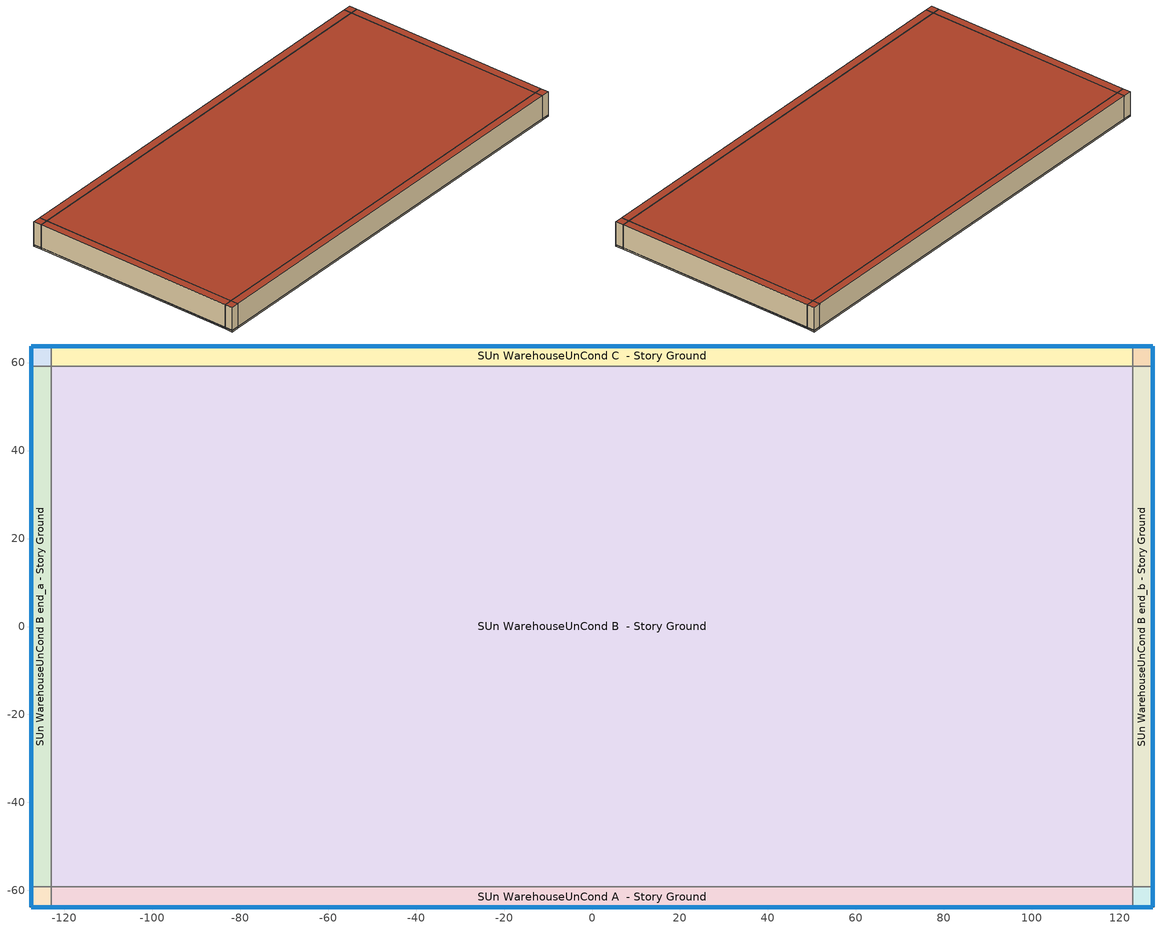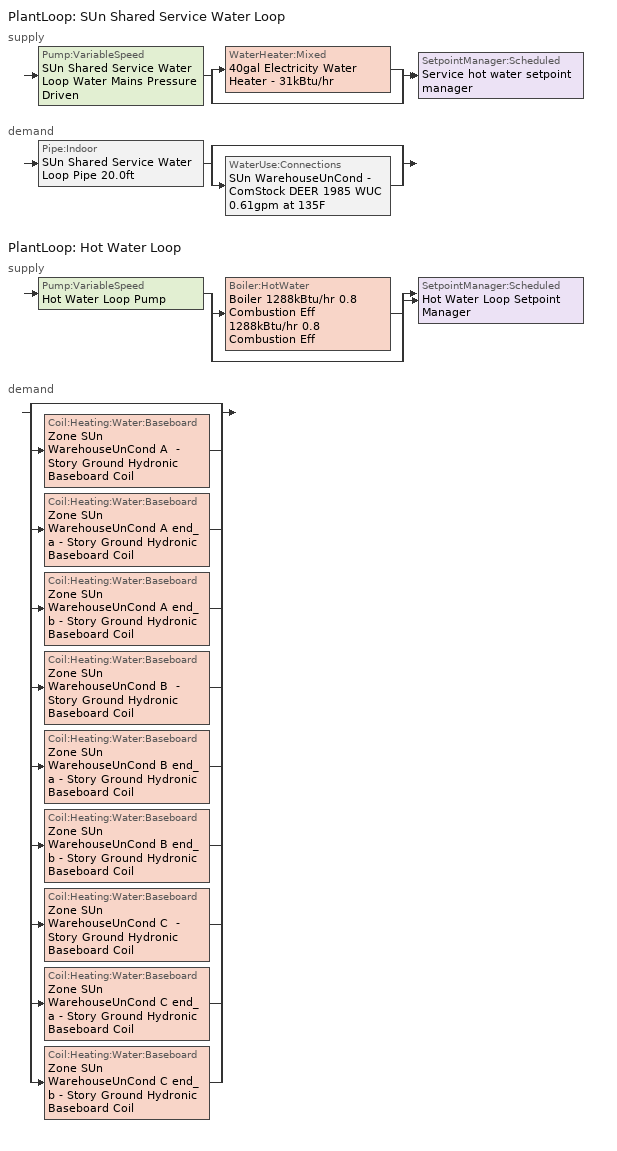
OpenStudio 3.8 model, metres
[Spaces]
SUn WarehouseUnCond A end_a - Story Ground
 floor ground (Foundation F 126 Perim 914 Area 209): -127.51,-63.75 -127.51,-59.18 -122.93,-59.18 -122.93,-63.75 z0
 wall outside: -127.51,-59.18 -127.51,-63.75 -122.93,-63.75 z0:14.63
 wall to SUn WarehouseUnCond B end_a - Story Ground: -122.93,-59.18 -127.51,-59.18 z0:14.63
 wall to SUn WarehouseUnCond A  - Story Ground: -122.93,-63.75 -122.93,-59.18 z0:14.63
 window (Window U-0.56 SHGC 0.39): -127.51,-59.21 -127.51,-63.73 / -127.48,-63.75 -122.96,-63.75 z0.76:0.91
 roof outside: -122.93,-63.75 -122.93,-59.18 -127.51,-59.18 -127.51,-63.75 z14.63
SUn WarehouseUnCond B end_a - Story Ground
 floor ground (Foundation F 126 Perim 11836 Area 54116): -127.51,-59.18 -127.51,59.18 -122.93,59.18 -122.93,-59.18 z0
 wall outside: -127.51,59.18 -127.51,-59.18 z0:14.63
 wall to SUn WarehouseUnCond C end_a - Story Ground: -122.93,59.18 -127.51,59.18 z0:14.63
 wall to SUn WarehouseUnCond B  - Story Ground: -122.93,-59.18 -122.93,59.18 z0:14.63
 window (Window U-0.56 SHGC 0.39): -127.51,59.16 -127.51,-59.16 z0.76:0.91
 roof outside: -122.93,-59.18 -122.93,59.18 -127.51,59.18 -127.51,-59.18 z14.63
SUn WarehouseUnCond C end_a - Story Ground
 floor ground (Foundation F 126 Perim 914 Area 209): -127.51,59.18 -127.51,63.75 -122.93,63.75 -122.93,59.18 z0
 wall outside: -122.93,63.75 -127.51,63.75 -127.51,59.18 z0:14.63
 wall to SUn WarehouseUnCond C  - Story Ground: -122.93,59.18 -122.93,63.75 z0:14.63
 window (Window U-0.56 SHGC 0.39): -127.51,63.73 -127.51,59.21 / -122.96,63.75 -127.48,63.75 z0.76:0.91
 roof outside: -122.93,59.18 -122.93,63.75 -127.51,63.75 -127.51,59.18 z14.63
SUn WarehouseUnCond A  - Story Ground
 floor ground (Foundation F 126 Perim 24587 Area 112412): -122.93,-63.75 -122.93,-59.18 122.93,-59.18 122.93,-63.75 z0
 wall outside: -122.93,-63.75 122.93,-63.75 z0:14.63
 wall to SUn WarehouseUnCond B  - Story Ground: 122.93,-59.18 -122.93,-59.18 z0:14.63
 wall to SUn WarehouseUnCond A end_b - Story Ground: 122.93,-63.75 122.93,-59.18 z0:14.63
 window (Window U-0.56 SHGC 0.39): -122.91,-63.75 122.91,-63.75 z0.76:0.91
 roof outside: 122.93,-63.75 122.93,-59.18 -122.93,-59.18 -122.93,-63.75 z14.63
SUn WarehouseUnCond B  - Story Ground
 floor ground (Foundation F 126 Perim 0 Area 2910191): -122.93,-59.18 -122.93,59.18 122.93,59.18 122.93,-59.18 z0
 wall to SUn WarehouseUnCond C  - Story Ground: 122.93,59.18 -122.93,59.18 z0:14.63
 wall to SUn WarehouseUnCond B end_b - Story Ground: 122.93,-59.18 122.93,59.18 z0:14.63
 roof outside: 122.93,-59.18 122.93,59.18 -122.93,59.18 -122.93,-59.18 z14.63
SUn WarehouseUnCond C  - Story Ground
 floor ground (Foundation F 126 Perim 24587 Area 112412): -122.93,59.18 -122.93,63.75 122.93,63.75 122.93,59.18 z0
 wall outside: 122.93,63.75 -122.93,63.75 z0:14.63
 wall to SUn WarehouseUnCond C end_b - Story Ground: 122.93,59.18 122.93,63.75 z0:14.63
 window (Window U-0.56 SHGC 0.39): 122.91,63.75 -122.91,63.75 z0.76:0.91
 roof outside: 122.93,59.18 122.93,63.75 -122.93,63.75 -122.93,59.18 z14.63
SUn WarehouseUnCond A end_b - Story Ground
 floor ground (Foundation F 126 Perim 914 Area 209): 122.93,-63.75 122.93,-59.18 127.51,-59.18 127.51,-63.75 z0
 wall outside: 122.93,-63.75 127.51,-63.75 127.51,-59.18 z0:14.63
 wall to SUn WarehouseUnCond B end_b - Story Ground: 127.51,-59.18 122.93,-59.18 z0:14.63
 window (Window U-0.56 SHGC 0.39): 122.96,-63.75 127.48,-63.75 / 127.51,-63.73 127.51,-59.21 z0.76:0.91
 roof outside: 127.51,-63.75 127.51,-59.18 122.93,-59.18 122.93,-63.75 z14.63
SUn WarehouseUnCond B end_b - Story Ground
 floor ground (Foundation F 126 Perim 11836 Area 54116): 122.93,-59.18 122.93,59.18 127.51,59.18 127.51,-59.18 z0
 wall outside: 127.51,-59.18 127.51,59.18 z0:14.63
 wall to SUn WarehouseUnCond C end_b - Story Ground: 127.51,59.18 122.93,59.18 z0:14.63
 window (Window U-0.56 SHGC 0.39): 127.51,-59.16 127.51,59.16 z0.76:0.91
 roof outside: 127.51,-59.18 127.51,59.18 122.93,59.18 122.93,-59.18 z14.63
SUn WarehouseUnCond C end_b - Story Ground
 floor ground (Foundation F 126 Perim 914 Area 209): 122.93,59.18 122.93,63.75 127.51,63.75 127.51,59.18 z0
 wall outside: 127.51,59.18 127.51,63.75 122.93,63.75 z0:14.63
 window (Window U-0.56 SHGC 0.39): 127.48,63.75 122.96,63.75 / 127.51,59.21 127.51,63.73 z0.76:0.91
 roof outside: 127.51,59.18 127.51,63.75 122.93,63.75 122.93,59.18 z14.63
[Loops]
PlantLoop 'SUn Shared Service Water Loop'
 supply: Pump:VariableSpeed 'SUn Shared Service Water Loop Water Mains Pressure Driven' > split
  | WaterHeater:Mixed '40gal Electricity Water Heater - 31kBtu/hr'
  | bypass
  join > SetpointManager:Scheduled 'Service hot water setpoint manager'
 demand: Pipe:Indoor 'SUn Shared Service Water Loop Pipe 20.0ft' > split
  | bypass
  | WaterUse:Connections 'SUn WarehouseUnCond - ComStock DEER 1985 WUC 0.61gpm at 135F'
PlantLoop 'Hot Water Loop'
 supply: Pump:VariableSpeed 'Hot Water Loop Pump' > split
  | Boiler:HotWater 'Boiler 1288kBtu/hr 0.8 Combustion Eff 1288kBtu/hr 0.8 Combustion Eff'
  | bypass
  join > SetpointManager:Scheduled 'Hot Water Loop Setpoint Manager'
 demand: split
  | bypass
  | Coil:Heating:Water:Baseboard 'Zone SUn WarehouseUnCond A  - Story Ground Hydronic Baseboard Coil'
  | Coil:Heating:Water:Baseboard 'Zone SUn WarehouseUnCond A end_a - Story Ground Hydronic Baseboard Coil'
  | Coil:Heating:Water:Baseboard 'Zone SUn WarehouseUnCond A end_b - Story Ground Hydronic Baseboard Coil'
  | Coil:Heating:Water:Baseboard 'Zone SUn WarehouseUnCond B  - Story Ground Hydronic Baseboard Coil'
  | Coil:Heating:Water:Baseboard 'Zone SUn WarehouseUnCond B end_a - Story Ground Hydronic Baseboard Coil'
  | Coil:Heating:Water:Baseboard 'Zone SUn WarehouseUnCond B end_b - Story Ground Hydronic Baseboard Coil'
  | Coil:Heating:Water:Baseboard 'Zone SUn WarehouseUnCond C  - Story Ground Hydronic Baseboard Coil'
  | Coil:Heating:Water:Baseboard 'Zone SUn WarehouseUnCond C end_a - Story Ground Hydronic Baseboard Coil'
  | Coil:Heating:Water:Baseboard 'Zone SUn WarehouseUnCond C end_b - Story Ground Hydronic Baseboard Coil'
[Site]
Barstow Daggett_CA_USA: Latitude {deg}=34.85; Longitude {deg}=-116.79; Time Zone {hr}=-8; Elevation {m}=588; Terrain=City
[Site:WaterMainsTemperature]
Calculation Method=Correlation; Annual Average Outdoor Air Temperature {C}=20.6067; Maximum Difference In Monthly Average Outdoor Air Temperatures {deltaC}=25.37
[SizingPeriod:DesignDay] Barometric Pressure {Pa}=94458; Rain Indicator=No; Snow Indicator=No; Day of Month=21; Daylight Saving Time Indicator=No; Humidity Condition Type=Wetbulb; Dry-Bulb Temperature Range Modifier Type=DefaultMultipliers
Name | Maximum Dry-Bulb Temperature {C} | Daily Dry-Bulb Temperature Range {deltaC} | Wind Speed {m/s} | Wind Direction {deg} | Month | Day Type | Wetbulb or DewPoint at Maximum Dry-Bulb {C} | Solar Model Indicator | ASHRAE Clear Sky Optical Depth for Beam Irradiance | ASHRAE Clear Sky Optical Depth for Diffuse Irradiance | Sky Clearness
Barstow Daggett Ann Clg .4% Condns DB=>MWB 1 | 42.5 | 16.6 | 4.8 | 290 | 7 | SummerDesignDay | 20.7 | ASHRAETau | 0.321 | 2.432
Barstow Daggett Ann Clg .4% Condns WB=>MDB 1 | 37.5 | 16.6 | 4.8 | 290 | 7 | SummerDesignDay | 22.7 | ASHRAETau | 0.321 | 2.432
Barstow Daggett Ann Htg 99.6% Condns DB 1 | -1.8 | 0 | 2.6 | 280 | 12 | WinterDesignDay | -1.8 | ASHRAEClearSky |  |  | 0
Barstow Daggett August .4% Condns DB=>MCWB 1 | 43.6 | 16.4 | 4.8 | 290 | 8 | SummerDesignDay | 21.7 | ASHRAETau | 0.332 | 2.431
Barstow Daggett October .4% Condns DB=>MCWB 1 | 36.3 | 15.3 | 4.8 | 290 | 10 | SummerDesignDay | 17.2 | ASHRAETau | 0.325 | 2.491
Barstow Daggett September .4% Condns DB=>MCWB 1 | 40.8 | 16.2 | 4.8 | 290 | 9 | SummerDesignDay | 19.4 | ASHRAETau | 0.315 | 2.542
[ClimateZones]
Climate Zone Institution Name 1=CEC; Climate Zone Document Name 1=California Climate Zone Descriptions; Climate Zone Document Year 1=1995; Climate Zone Value 1=10
[Building]
ComStock DEER 1985|SUn: North Axis {deg}=315; Default Construction Set=ComStock DEER 1985 - SUn - CEC T24-CEC10; Default Schedule Set=Building Default Schedule Set; Standards Building Type=SUn
[Site:GroundTemperature:FCfactorMethod]
January Ground Temperature {C}=19; February Ground Temperature {C}=12.8; March Ground Temperature {C}=12.5; April Ground Temperature {C}=12.4; May Ground Temperature {C}=13.1; June Ground Temperature {C}=14.2; July Ground Temperature {C}=14.5; August Ground Temperature {C}=18.8; September Ground Temperature {C}=21.7; October Ground Temperature {C}=24.2; November Ground Temperature {C}=25; December Ground Temperature {C}=24
[Construction:FfactorGroundFloor] F-Factor {W/m-K}=1.26344
Name | Area {m2} | PerimeterExposed {m}
Foundation F 126 Perim 11836 Area 54116 | 541.156 | 118.363
Foundation F 126 Perim 914 Area 209 | 20.9032 | 9.144
Foundation F 126 Perim 0 Area 2910191 | 29101.9 | 0
Foundation F 126 Perim 24587 Area 112412 | 1124.12 | 245.87
[DefaultConstructionSet]
ComStock DEER 1985 - SUn - CEC T24-CEC10: Default Exterior Surface Constructions=Default Surface Constructions 1; Default Interior Surface Constructions=Default Surface Constructions 2; Default Ground Contact Surface Constructions=Default Surface Constructions 3; Default Exterior SubSurface Constructions=Default Sub Surface Constructions 1; Default Interior SubSurface Constructions=Default Sub Surface Constructions 2; Interior Partition Construction=Typical Interior Partition
[DefaultSurfaceConstructions]
Name | Floor Construction | Wall Construction | Roof Ceiling Construction
Default Surface Constructions 1 | DEER Uncarpeted 6in Slab Floor | DEER Insulated Wood Framed Exterior Wall R-11.31 | DEER Wood Framed Roof R-14.18
Default Surface Constructions 2 | DEER Uncarpeted 6in Slab Floor | Typical Interior Wall | DEER Uncarpeted 6in Slab Floor
Default Surface Constructions 3 | DEER Carpeted 6in Slab Floor | Typical Uninsulated Basement Mass Wall
[Construction]
DEER Uncarpeted 6in Slab Floor: Typical Insulation R-1.73, 6 in. Normalweight Concrete Floor
DEER Wood Framed Roof R-14.18: Roof Membrane, Typical Insulation R-13.68, Metal Roof Surface
Typical Interior Wall: G01 13mm gypsum board, G01 13mm gypsum board
DEER Carpeted 6in Slab Floor: 6 in. Normalweight Concrete Floor, Typical Carpet Pad
Typical Uninsulated Basement Mass Wall: 8 in. Concrete Block Basement Wall
DEER Metal Framed Window U-1.23 SHGC 0.82: Simple Glazing U-1.23 SHGC 0.82
DEER Metal Framed Window U-1.23 SHGC 0.82 1: Simple Glazing U-1.23 SHGC 0.82 1
Typical Uninsulated Swinging Door: Typical Insulation R-9.81
U 0.98 SHGC 0.68 Sgl Ref-B-H Clr 6mm: REF B CLEAR HI 6MM
Typical Insulated Metal Door: F08 Metal surface, Typical Insulation R-9.81
DEER Skylight U-1.31 SHGC 0.61: Simple Glazing U-1.23 SHGC 0.61
Typical Interior Window: Clear 3mm
Typical Interior Door; Typical Interior Partition: G05 25mm wood
DEER Insulated Wood Framed Exterior Wall R-11.31: 25mm Stucco, 5/8 in. Gypsum Board, Typical Insulation R-9.81, 5/8 in. Gypsum Board
Uninsulated copper pipe 0.75in type L: Copper pipe 0.75in type L
Window U-0.56 SHGC 0.39: Simple Glazing Double - LowE - Clear - Aluminum
[Material:NoMass] Roughness=Smooth; Thermal Absorptance=0.9; Solar Absorptance=0.7
Name | Thermal Resistance {m2-K/W} | Visible Absorptance
Typical Insulation R-1.73 | 0.305336 | 0.7
Typical Insulation R-13.68 | 2.40869 | 0.7
Typical Insulation R-9.81 | 1.72823 | 0.7
Typical Carpet Pad | 0.21648 | 0.8
[Material] Thermal Absorptance=0.9
Name | Roughness | Thickness {m} | Conductivity {W/m-K} | Density {kg/m3} | Specific Heat {J/kg-K} | Solar Absorptance | Visible Absorptance
6 in. Normalweight Concrete Floor | MediumRough | 0.1524 | 2.31 | 2322 | 832 | 0.7 | 0.7
Roof Membrane | VeryRough | 0.0095 | 0.16 | 1121.29 | 1460 | 0.7 | 0.7
Metal Roof Surface; F08 Metal surface | Smooth | 0.0008 | 45.28 | 7824 | 500 | 0.7 | 0.7
G01 13mm gypsum board | Smooth | 0.0127 | 0.160031 | 800.001 | 1090.73 | 0.7 | 0.5
8 in. Concrete Block Basement Wall | MediumRough | 0.2032 | 1.326 | 1842 | 912 | 0.7 | 0.7
G05 25mm wood | MediumSmooth | 0.0254 | 0.15 | 608 | 1630 | 0.5 | 0.5
25mm Stucco | Smooth | 0.0254 | 0.72 | 1856 | 840 | 0.7 | 0.7
5/8 in. Gypsum Board | MediumSmooth | 0.0159 | 0.16 | 800 | 1090 | 0.7 | 0.7
Copper pipe 0.75in type L | Smooth | 0.001143 | 386 | 8906.27 | 385.1856 | 0.7 | 0.7
[DefaultSubSurfaceConstructions]
Name | Fixed Window Construction | Operable Window Construction | Door Construction | Glass Door Construction | Overhead Door Construction | Skylight Construction | Tubular Daylight Dome Construction | Tubular Daylight Diffuser Construction
Default Sub Surface Constructions 1 | DEER Metal Framed Window U-1.23 SHGC 0.82 | DEER Metal Framed Window U-1.23 SHGC 0.82 1 | Typical Uninsulated Swinging Door | U 0.98 SHGC 0.68 Sgl Ref-B-H Clr 6mm | Typical Insulated Metal Door | DEER Skylight U-1.31 SHGC 0.61 | Typical Interior Window | Typical Interior Window
Default Sub Surface Constructions 2 | Typical Interior Window | Typical Interior Window | Typical Interior Door
[WindowMaterial:SimpleGlazingSystem]
Name | U-Factor {W/m2-K} | Solar Heat Gain Coefficient | Visible Transmittance
Simple Glazing U-1.23 SHGC 0.82; Simple Glazing U-1.23 SHGC 0.82 1 | 7 | 0.82 | 0.25
Simple Glazing U-1.23 SHGC 0.61 | 7 | 0.61 | 0.25
Simple Glazing Double - LowE - Clear - Aluminum | 3.17415 | 0.386 | 0.591
[WindowMaterial:Glazing] Optical Data Type=SpectralAverage; Infrared Transmittance at Normal Incidence=0; Front Side Infrared Hemispherical Emissivity=0.84; Conductivity {W/m-K}=0.9; Dirt Correction Factor for Solar and Visible Transmittance=1; Solar Diffusing=No
Name | Thickness {m} | Solar Transmittance at Normal Incidence | Front Side Solar Reflectance at Normal Incidence | Back Side Solar Reflectance at Normal Incidence | Visible Transmittance at Normal Incidence | Front Side Visible Reflectance at Normal Incidence | Back Side Visible Reflectance at Normal Incidence | Back Side Infrared Hemispherical Emissivity
REF B CLEAR HI 6MM | 0.006 | 0.24 | 0.16 | 0.32 | 0.3 | 0.16 | 0.29 | 0.6
Clear 3mm | 0.003 | 0.837 | 0.075 | 0.075 | 0.898 | 0.081 | 0.081 | 0.84
[SpaceType]
SUn WarehouseUnCond - ComStock DEER 1985: Default Schedule Set=SUn WarehouseUnCond Schedule Set; Design Specification Outdoor Air Object=SUn WarehouseUnCond Ventilation; Standards Building Type=SUn; Standards Space Type=WarehouseUnCond
[BuildingStory]
Story Ground: Nominal Z Coordinate {m}=0; Nominal Floor to Floor Height {m}=14.6304
[Space] Space Type=SUn WarehouseUnCond - ComStock DEER 1985; Building Story=Story Ground
Name | Thermal Zone
SUn WarehouseUnCond A end_a - Story Ground | Zone SUn WarehouseUnCond A end_a - Story Ground
SUn WarehouseUnCond B end_a - Story Ground | Zone SUn WarehouseUnCond B end_a - Story Ground
SUn WarehouseUnCond C end_a - Story Ground | Zone SUn WarehouseUnCond C end_a - Story Ground
SUn WarehouseUnCond A  - Story Ground | Zone SUn WarehouseUnCond A  - Story Ground
SUn WarehouseUnCond B  - Story Ground | Zone SUn WarehouseUnCond B  - Story Ground
SUn WarehouseUnCond C  - Story Ground | Zone SUn WarehouseUnCond C  - Story Ground
SUn WarehouseUnCond A end_b - Story Ground | Zone SUn WarehouseUnCond A end_b - Story Ground
SUn WarehouseUnCond B end_b - Story Ground | Zone SUn WarehouseUnCond B end_b - Story Ground
SUn WarehouseUnCond C end_b - Story Ground | Zone SUn WarehouseUnCond C end_b - Story Ground
[ThermalZone] Multiplier=1; Use Ideal Air Loads=No
Name | Thermostat
Zone SUn WarehouseUnCond A end_a - Story Ground | SUn WarehouseUnCond - ComStock DEER 1985 Thermostat 1
Zone SUn WarehouseUnCond B end_a - Story Ground | SUn WarehouseUnCond - ComStock DEER 1985 Thermostat 4
Zone SUn WarehouseUnCond C end_a - Story Ground | SUn WarehouseUnCond - ComStock DEER 1985 Thermostat 7
Zone SUn WarehouseUnCond A  - Story Ground | SUn WarehouseUnCond - ComStock DEER 1985 Thermostat
Zone SUn WarehouseUnCond B  - Story Ground | SUn WarehouseUnCond - ComStock DEER 1985 Thermostat 3
Zone SUn WarehouseUnCond C  - Story Ground | SUn WarehouseUnCond - ComStock DEER 1985 Thermostat 6
Zone SUn WarehouseUnCond A end_b - Story Ground | SUn WarehouseUnCond - ComStock DEER 1985 Thermostat 2
Zone SUn WarehouseUnCond B end_b - Story Ground | SUn WarehouseUnCond - ComStock DEER 1985 Thermostat 5
Zone SUn WarehouseUnCond C end_b - Story Ground | SUn WarehouseUnCond - ComStock DEER 1985 Thermostat 8
[Sizing:Zone] Zone Cooling Design Supply Air Temperature Input Method=SupplyAirTemperature; Zone Cooling Design Supply Air Temperature {C}=14; Zone Cooling Design Supply Air Temperature Difference {deltaC}=11.11; Zone Heating Design Supply Air Temperature Input Method=SupplyAirTemperature; Zone Heating Design Supply Air Temperature {C}=40; Zone Heating Design Supply Air Temperature Difference {deltaC}=11.11; Zone Cooling Design Supply Air Humidity Ratio {kg-H2O/kg-air}=0.0085; Zone Heating Design Supply Air Humidity Ratio {kg-H2O/kg-air}=0.008; Cooling Design Air Flow Method=DesignDay; Heating Design Air Flow Method=DesignDay; Account for Dedicated Outdoor Air System=No; Dedicated Outdoor Air System Control Strategy=NeutralSupplyAir; Dedicated Outdoor Air Low Setpoint Temperature for Design {C}=autosize; Dedicated Outdoor Air High Setpoint Temperature for Design {C}=autosize; Zone Load Sizing Method=Sensible Load Only No Latent Load; Zone Latent Cooling Design Supply Air Humidity Ratio Input Method=HumidityRatioDifference; Zone Cooling Design Supply Air Humidity Ratio Difference {kgWater/kgDryAir}=0.005; Zone Latent Heating Design Supply Air Humidity Ratio Input Method=HumidityRatioDifference; Zone Humidification Design Supply Air Humidity Ratio Difference {kgWater/kgDryAir}=0.005
Zone SUn WarehouseUnCond A end_a - Story Ground; Zone SUn WarehouseUnCond B end_a - Story Ground; Zone SUn WarehouseUnCond C end_a - Story Ground; Zone SUn WarehouseUnCond A  - Story Ground; Zone SUn WarehouseUnCond B  - Story Ground; Zone SUn WarehouseUnCond C  - Story Ground; Zone SUn WarehouseUnCond A end_b - Story Ground; Zone SUn WarehouseUnCond B end_b - Story Ground; Zone SUn WarehouseUnCond C end_b - Story Ground
[Zone equipment]
Zone SUn WarehouseUnCond A end_a - Story Ground: Zone SUn WarehouseUnCond A end_a - Story Ground Hydronic Baseboard
Zone SUn WarehouseUnCond B end_a - Story Ground: Zone SUn WarehouseUnCond B end_a - Story Ground Hydronic Baseboard
Zone SUn WarehouseUnCond C end_a - Story Ground: Zone SUn WarehouseUnCond C end_a - Story Ground Hydronic Baseboard
Zone SUn WarehouseUnCond A  - Story Ground: Zone SUn WarehouseUnCond A  - Story Ground Hydronic Baseboard
Zone SUn WarehouseUnCond B  - Story Ground: Zone SUn WarehouseUnCond B  - Story Ground Hydronic Baseboard
Zone SUn WarehouseUnCond C  - Story Ground: Zone SUn WarehouseUnCond C  - Story Ground Hydronic Baseboard
Zone SUn WarehouseUnCond A end_b - Story Ground: Zone SUn WarehouseUnCond A end_b - Story Ground Hydronic Baseboard
Zone SUn WarehouseUnCond B end_b - Story Ground: Zone SUn WarehouseUnCond B end_b - Story Ground Hydronic Baseboard
Zone SUn WarehouseUnCond C end_b - Story Ground: Zone SUn WarehouseUnCond C end_b - Story Ground Hydronic Baseboard
[People:Definition]
SUn WarehouseUnCond People Definition: Number of People Calculation Method=People/Area; People per Space Floor Area {person/m2}=0.0236806; Fraction Radiant=0.3
[People]
SUn WarehouseUnCond People: People Definition=SUn WarehouseUnCond People Definition; Space or SpaceType=SUn WarehouseUnCond - ComStock DEER 1985; Work Efficiency Schedule=Work Efficiency Schedule; Clothing Insulation Schedule=Clothing Schedule; Air Velocity Schedule=Air Velocity Schedule; Multiplier=1
[Lights:Definition]
SUn WarehouseUnCond - ComStock DEER 1985 General Lights Definition: Design Level Calculation Method=Watts/Area; Watts per Space Floor Area {W/m2}=3.24117; Fraction Radiant=0.465; Fraction Visible=0.2; Return Air Fraction=0
[ElectricEquipment:Definition]
SUn WarehouseUnCond Elec Equip Definition: Design Level Calculation Method=Watts/Area; Watts per Space Floor Area {W/m2}=2.15278; Fraction Latent=0; Fraction Radiant=0.5; Fraction Lost=0
[ElectricEquipment]
SUn WarehouseUnCond Elec Equip: Electric Equipment Definition=SUn WarehouseUnCond Elec Equip Definition; Space or SpaceType=SUn WarehouseUnCond - ComStock DEER 1985
[DesignSpecification:OutdoorAir]
SUn WarehouseUnCond Ventilation: Outdoor Air Method=Maximum; Outdoor Air Flow per Person {m3/s-person}=0.00707921; Outdoor Air Flow per Floor Area {m3/s-m2}=0.000762
[DefaultScheduleSet]
Name | Number of People Schedule | People Activity Level Schedule | Lighting Schedule | Electric Equipment Schedule | Infiltration Schedule | Hours of Operation Schedule
SUn WarehouseUnCond Schedule Set | D_SUn_All_Occup_Yr | DEER Activity 220W/person | D17_SUn_WHU_LF_Yr | D_SUn_All_Misc_Yr | D_SUn_All_C_Inf_Yr
Building Default Schedule Set |  |  |  |  |  | Building Hours of Operation NonResidential
[Exterior:Lights:Definition]
Name | Design Level {W}
Parking Areas and Drives Def (W/ft^2) | 0.0364913
Building Facades Def (W/ft^2) | 0.2
Main Entries Def (W/ft) | 30
Other Doors Def (W/ft) | 20
[Exterior:Lights] Schedule=Always On Discrete; Control Option=AstronomicalClock
Name | Exterior Lights Definition | Multiplier
Parking Areas and Drives | Parking Areas and Drives Def (W/ft^2) | 141750
Building Facades | Building Facades Def (W/ft^2) | 120479
Main Entries | Main Entries Def (W/ft) | 56
Other Doors | Other Doors Def (W/ft) | 28
[WaterUse:Connections]
SUn WarehouseUnCond - ComStock DEER 1985 WUC 0.61gpm at 135F: Drain Water Heat Exchanger Type=None; Drain Water Heat Exchanger Destination=Plant; Water Use Equipment Name 1=SUn WarehouseUnCond - ComStock DEER 1985 Service Water Use 0.61gpm at 135F
[WaterUse:Equipment:Definition]
SUn WarehouseUnCond - ComStock DEER 1985 Service Water Use Def 0.61gpm: Peak Flow Rate {m3/s}=3.82902e-05; Target Temperature Schedule=Mixed Water At Faucet Temp - 135F; Sensible Fraction Schedule=Fraction Sensible - 0.2; Latent Fraction Schedule=Fraction Latent - 0.05
[WaterUse:Equipment]
SUn WarehouseUnCond - ComStock DEER 1985 Service Water Use 0.61gpm at 135F: Water Use Equipment Definition=SUn WarehouseUnCond - ComStock DEER 1985 Service Water Use Def 0.61gpm; Flow Rate Fraction Schedule=D_SUn_All_DHW_DHW_Yr
[PlantLoop] Glycol Concentration=0; Minimum Loop Temperature {C}=10; Load Distribution Scheme=Optimal
Name | Maximum Loop Temperature {C} | Maximum Loop Flow Rate {m3/s} | Plant Loop Volume {m3} | Fluid Type
SUn Shared Service Water Loop | 60 | 3.82902e-05 | 0.00459482
Hot Water Loop |  | 0.0126213 | 1.51455 | Water
[Sizing:Plant] Loop Type=Heating; Sizing Option=NonCoincident; Zone Timesteps in Averaging Window=1; Coincident Sizing Factor Mode=None
Name | Design Loop Exit Temperature {C} | Loop Design Temperature Difference {deltaC}
SUn Shared Service Water Loop | 60 | 5
Hot Water Loop | 82.2222 | 11.1111
[SetpointManager:Scheduled] Control Variable=Temperature
Name | Schedule | Setpoint Node or NodeList
Service hot water setpoint manager | Service Water Loop Temp - 140F | SUn Shared Service Water Loop Supply Outlet Node
Hot Water Loop Setpoint Manager | Hot Water Loop Temp - 180F | Hot Water Loop Supply Outlet Node
[Pump:VariableSpeed] Coefficient 1 of the Part Load Performance Curve=0; Coefficient 2 of the Part Load Performance Curve=3.2485; Coefficient 3 of the Part Load Performance Curve=-4.7443; Coefficient 4 of the Part Load Performance Curve=2.5294; Pump Control Type=Intermittent; Skin Loss Radiative Fraction=0.5; Design Power Sizing Method=PowerPerFlowPerPressure; Design Electric Power per Unit Flow Rate {W/(m3/s)}=348701.1; Design Shaft Power per Unit Flow Rate per Unit Head {W-s/m3-Pa}=1.28205; Design Minimum Flow Rate Fraction=0
Name | Rated Flow Rate {m3/s} | Rated Pump Head {Pa} | Rated Power Consumption {W} | Motor Efficiency
SUn Shared Service Water Loop Water Mains Pressure Driven | 3.82902e-05 | 0.001 | 5.84404e-08 | 0.84
Hot Water Loop Pump | 0.0126213 | 179344 | 3316.55 | 0.875
[WaterHeater:Mixed]
40gal Electricity Water Heater - 31kBtu/hr: Tank Volume {m3}=0.151416; Setpoint Temperature Schedule=Service Water Loop Temp - 140F; Deadband Temperature Difference {deltaC}=2; Maximum Temperature Limit {C}=60; Heater Control Type=Cycle; Heater Maximum Capacity {W}=8964.56; Heater Fuel Type=Electricity; Heater Thermal Efficiency=1; Off Cycle Parasitic Fuel Consumption Rate {W}=0; Off Cycle Parasitic Fuel Type=Electricity; Off Cycle Parasitic Heat Fraction to Tank=0.8; On Cycle Parasitic Fuel Consumption Rate {W}=0; On Cycle Parasitic Fuel Type=Electricity; Ambient Temperature Indicator=Schedule; Ambient Temperature Schedule=Water Heater Ambient Temp Schedule - 70.0f; Off Cycle Loss Coefficient to Ambient Temperature {W/K}=1.053; On Cycle Loss Coefficient to Ambient Temperature {W/K}=1.053; Use Side Effectiveness=1; Source Side Effectiveness=1; Use Side Design Flow Rate {m3/s}=autosize; Source Side Design Flow Rate {m3/s}=autosize; Indirect Water Heating Recovery Time {hr}=1.5; Source Side Flow Control Mode=IndirectHeatPrimarySetpoint
[WaterHeater:Sizing]
40gal Electricity Water Heater - 31kBtu/hr: Design Mode=PeakDraw; Time Storage Can Meet Peak Draw {hr}=0.538503; Time for Tank Recovery {hr}=0; Nominal Tank Volume for Autosizing Plant Connections {m3}=1
[Pipe:Indoor]
SUn Shared Service Water Loop Pipe 20.0ft: Construction=Uninsulated copper pipe 0.75in type L; Environment Type=Schedule; Ambient Temperature Schedule=SUn Shared Service Water Loop Piping Air Temp - 70F; Ambient Air Velocity Schedule=SUn Shared Service Water Loop Piping Air Velocity - 0.67mph; Pipe Inside Diameter {m}=0.019939; Pipe Length {m}=6.096
[ThermostatSetpoint:DualSetpoint] Heating Setpoint Temperature Schedule=D_SUn_All_HTemp_Yr; Cooling Setpoint Temperature Schedule=D_SUn_All_CTemp_Yr
SUn WarehouseUnCond - ComStock DEER 1985 Thermostat; SUn WarehouseUnCond - ComStock DEER 1985 Thermostat 1; SUn WarehouseUnCond - ComStock DEER 1985 Thermostat 2; SUn WarehouseUnCond - ComStock DEER 1985 Thermostat 3; SUn WarehouseUnCond - ComStock DEER 1985 Thermostat 4; SUn WarehouseUnCond - ComStock DEER 1985 Thermostat 5; SUn WarehouseUnCond - ComStock DEER 1985 Thermostat 6; SUn WarehouseUnCond - ComStock DEER 1985 Thermostat 7; SUn WarehouseUnCond - ComStock DEER 1985 Thermostat 8
[Boiler:HotWater]
Boiler 1288kBtu/hr 0.8 Combustion Eff 1288kBtu/hr 0.8 Combustion Eff: Fuel Type=NaturalGas; Nominal Capacity {W}=577029; Nominal Thermal Efficiency=0.793; Efficiency Curve Temperature Evaluation Variable=LeavingBoiler; Design Water Flow Rate {m3/s}=0.0126213; Minimum Part Load Ratio=0; Maximum Part Load Ratio=1.2; Optimum Part Load Ratio=1; Water Outlet Upper Temperature Limit {C}=95; Boiler Flow Mode=LeavingSetpointModulated; On Cycle Parasitic Electric Load {W}=0; Off Cycle Parasitic Fuel Load {W}=0; Sizing Factor=1
[Coil:Heating:Water:Baseboard] Heating Design Capacity Method=HeatingDesignCapacity; Heating Design Capacity {W}=autosize; Heating Design Capacity Per Floor Area {W/m2}=0; Fraction of Autosized Heating Design Capacity=0.8
Name | U-Factor Times Area Value {W/K} | Maximum Water Flow Rate {m3/s}
Zone SUn WarehouseUnCond A  - Story Ground Hydronic Baseboard Coil | 1300.85 | 0.00133785
Zone SUn WarehouseUnCond A end_a - Story Ground Hydronic Baseboard Coil | 43.062 | 4.42868e-05
Zone SUn WarehouseUnCond A end_b - Story Ground Hydronic Baseboard Coil | 43.0378 | 4.42619e-05
Zone SUn WarehouseUnCond B  - Story Ground Hydronic Baseboard Coil | 8240.22 | 0.00847459
Zone SUn WarehouseUnCond B end_a - Story Ground Hydronic Baseboard Coil | 628.75 | 0.000646634
Zone SUn WarehouseUnCond B end_b - Story Ground Hydronic Baseboard Coil | 628.236 | 0.000646105
Zone SUn WarehouseUnCond C  - Story Ground Hydronic Baseboard Coil | 1301.91 | 0.00133894
Zone SUn WarehouseUnCond C end_a - Story Ground Hydronic Baseboard Coil | 43.0863 | 4.43118e-05
Zone SUn WarehouseUnCond C end_b - Story Ground Hydronic Baseboard Coil | 43.0621 | 4.42869e-05
[ZoneHVAC:Baseboard:Convective:Water] Availability Schedule=Always On Discrete
Name | Heating Coil
Zone SUn WarehouseUnCond A  - Story Ground Hydronic Baseboard | Zone SUn WarehouseUnCond A  - Story Ground Hydronic Baseboard Coil
Zone SUn WarehouseUnCond A end_a - Story Ground Hydronic Baseboard | Zone SUn WarehouseUnCond A end_a - Story Ground Hydronic Baseboard Coil
Zone SUn WarehouseUnCond A end_b - Story Ground Hydronic Baseboard | Zone SUn WarehouseUnCond A end_b - Story Ground Hydronic Baseboard Coil
Zone SUn WarehouseUnCond B  - Story Ground Hydronic Baseboard | Zone SUn WarehouseUnCond B  - Story Ground Hydronic Baseboard Coil
Zone SUn WarehouseUnCond B end_a - Story Ground Hydronic Baseboard | Zone SUn WarehouseUnCond B end_a - Story Ground Hydronic Baseboard Coil
Zone SUn WarehouseUnCond B end_b - Story Ground Hydronic Baseboard | Zone SUn WarehouseUnCond B end_b - Story Ground Hydronic Baseboard Coil
Zone SUn WarehouseUnCond C  - Story Ground Hydronic Baseboard | Zone SUn WarehouseUnCond C  - Story Ground Hydronic Baseboard Coil
Zone SUn WarehouseUnCond C end_a - Story Ground Hydronic Baseboard | Zone SUn WarehouseUnCond C end_a - Story Ground Hydronic Baseboard Coil
Zone SUn WarehouseUnCond C end_b - Story Ground Hydronic Baseboard | Zone SUn WarehouseUnCond C end_b - Story Ground Hydronic Baseboard Coil
[Lights]
SUn WarehouseUnCond - ComStock DEER 1985 General Lighting: Lights Definition=SUn WarehouseUnCond - ComStock DEER 1985 General Lights Definition; Space or SpaceType=SUn WarehouseUnCond - ComStock DEER 1985; Fraction Replaceable=1
[SpaceInfiltration:DesignFlowRate] Design Flow Rate Calculation Method=Flow/ExteriorArea; Flow per Exterior Surface Area {m3/s-m2}=0.000826564; Velocity Term Coefficient=0
Name | Space or SpaceType | Schedule | Constant Term Coefficient | Temperature Term Coefficient | Velocity Squared Term Coefficient
SUn WarehouseUnCond B end_b - Story Ground HVAC On Infiltration | SUn WarehouseUnCond B end_b - Story Ground | Infiltration HVAC On Schedule | 0.0037 | 0.005 | 0.046
SUn WarehouseUnCond B end_b - Story Ground HVAC Off Infiltration | SUn WarehouseUnCond B end_b - Story Ground | Infiltration HVAC Off Schedule | 0 | 0.0097 | 0.0596
SUn WarehouseUnCond A end_b - Story Ground HVAC On Infiltration | SUn WarehouseUnCond A end_b - Story Ground | Infiltration HVAC On Schedule | 0.0037 | 0.005 | 0.046
SUn WarehouseUnCond A end_b - Story Ground HVAC Off Infiltration | SUn WarehouseUnCond A end_b - Story Ground | Infiltration HVAC Off Schedule | 0 | 0.0097 | 0.0596
SUn WarehouseUnCond C end_b - Story Ground HVAC On Infiltration | SUn WarehouseUnCond C end_b - Story Ground | Infiltration HVAC On Schedule | 0.0037 | 0.005 | 0.046
SUn WarehouseUnCond C end_b - Story Ground HVAC Off Infiltration | SUn WarehouseUnCond C end_b - Story Ground | Infiltration HVAC Off Schedule | 0 | 0.0097 | 0.0596
SUn WarehouseUnCond B  - Story Ground HVAC On Infiltration | SUn WarehouseUnCond B  - Story Ground | Infiltration HVAC On Schedule | 0.0037 | 0.005 | 0.046
SUn WarehouseUnCond B  - Story Ground HVAC Off Infiltration | SUn WarehouseUnCond B  - Story Ground | Infiltration HVAC Off Schedule | 0 | 0.0097 | 0.0596
SUn WarehouseUnCond C  - Story Ground HVAC On Infiltration | SUn WarehouseUnCond C  - Story Ground | Infiltration HVAC On Schedule | 0.0037 | 0.005 | 0.046
SUn WarehouseUnCond C  - Story Ground HVAC Off Infiltration | SUn WarehouseUnCond C  - Story Ground | Infiltration HVAC Off Schedule | 0 | 0.0097 | 0.0596
SUn WarehouseUnCond A  - Story Ground HVAC On Infiltration | SUn WarehouseUnCond A  - Story Ground | Infiltration HVAC On Schedule | 0.0037 | 0.005 | 0.046
SUn WarehouseUnCond A  - Story Ground HVAC Off Infiltration | SUn WarehouseUnCond A  - Story Ground | Infiltration HVAC Off Schedule | 0 | 0.0097 | 0.0596
SUn WarehouseUnCond C end_a - Story Ground HVAC On Infiltration | SUn WarehouseUnCond C end_a - Story Ground | Infiltration HVAC On Schedule | 0.0037 | 0.005 | 0.046
SUn WarehouseUnCond C end_a - Story Ground HVAC Off Infiltration | SUn WarehouseUnCond C end_a - Story Ground | Infiltration HVAC Off Schedule | 0 | 0.0097 | 0.0596
SUn WarehouseUnCond B end_a - Story Ground HVAC On Infiltration | SUn WarehouseUnCond B end_a - Story Ground | Infiltration HVAC On Schedule | 0.0037 | 0.005 | 0.046
SUn WarehouseUnCond B end_a - Story Ground HVAC Off Infiltration | SUn WarehouseUnCond B end_a - Story Ground | Infiltration HVAC Off Schedule | 0 | 0.0097 | 0.0596
SUn WarehouseUnCond A end_a - Story Ground HVAC On Infiltration | SUn WarehouseUnCond A end_a - Story Ground | Infiltration HVAC On Schedule | 0.0037 | 0.005 | 0.046
SUn WarehouseUnCond A end_a - Story Ground HVAC Off Infiltration | SUn WarehouseUnCond A end_a - Story Ground | Infiltration HVAC Off Schedule | 0 | 0.0097 | 0.0596
[Schedule:Ruleset]
Name | Default Day Schedule | Summer Design Day Schedule | Winter Design Day Schedule
Clothing Schedule | Clothing Schedule Default Winter Clothes
Air Velocity Schedule | Air Velocity Schedule Default
Work Efficiency Schedule | Work Efficiency Schedule Default
D_SUn_All_Occup_Yr | D_SUn_All_Occup_Yr Default | D_SUn_All_Occup_Yr Summer Design Day | D_SUn_All_Occup_Yr Winter Design Day
DEER Activity 220W/person | DEER Activity 220W/person Default | DEER Activity 220W/person Summer Design Day | DEER Activity 220W/person Winter Design Day
D17_SUn_WHU_LF_Yr | D17_SUn_WHU_LF_Yr Default | D17_SUn_WHU_LF_Yr Summer Design Day | D17_SUn_WHU_LF_Yr Winter Design Day
D_SUn_All_Misc_Yr | D_SUn_All_Misc_Yr Default | D_SUn_All_Misc_Yr Summer Design Day | D_SUn_All_Misc_Yr Winter Design Day
D_SUn_All_C_Inf_Yr | D_SUn_All_C_Inf_Yr Default | D_SUn_All_C_Inf_Yr Summer Design Day | D_SUn_All_C_Inf_Yr Winter Design Day
D_SUn_All_DHW_DHW_Yr | D_SUn_All_DHW_DHW_Yr Default | D_SUn_All_DHW_DHW_Yr Summer Design Day | D_SUn_All_DHW_DHW_Yr Winter Design Day
Fraction Sensible - 0.2 | Fraction Sensible - 0.2 Default
Fraction Latent - 0.05 | Fraction Latent - 0.05 Default
Mixed Water At Faucet Temp - 135F | Mixed Water At Faucet Temp - 135F Default
Service Water Loop Temp - 140F | Service Water Loop Temp - 140F Default
Water Heater Ambient Temp Schedule - 70.0f | Water Heater Ambient Temp Schedule - 70.0f Default
SUn Shared Service Water Loop Piping Air Temp - 70F | SUn Shared Service Water Loop Piping Air Temp - 70F Default
SUn Shared Service Water Loop Piping Air Velocity - 0.67mph | SUn Shared Service Water Loop Piping Air Velocity - 0.67mph Default
D_SUn_All_HTemp_Yr | D_SUn_All_HTemp_Yr Default | Schedule Day 2 | Schedule Day 3
D_SUn_All_CTemp_Yr | D_SUn_All_CTemp_Yr Default | D_SUn_All_CTemp_Yr Summer Design Day | D_SUn_All_CTemp_Yr Winter Design Day
Hot Water Loop Temp - 180F | Hot Water Loop Temp - 180F Default
Building Hours of Operation NonResidential | Building Hours of Operation NonResidential Default | Building Hours of Operation NonResidential Summer Design Day | Building Hours of Operation NonResidential Winter Design Day
Infiltration HVAC On Schedule | Building Hours of Operation NonResidential Default 1 | Building Hours of Operation NonResidential Summer Design Day 1 | Building Hours of Operation NonResidential Winter Design Day 1
Infiltration HVAC Off Schedule | Infiltration HVAC Off Schedule Default Day Schedule | Infiltration HVAC Off Schedule Summer Design Day Schedule 1 | Infiltration HVAC Off Schedule Winter Design Day Schedule 1
[Schedule:Day]
Clothing Schedule Default Winter Clothes; D_SUn_All_Occup_Yr Summer Design Day; D17_SUn_WHU_LF_Yr Summer Design Day; D_SUn_All_Misc_Yr Summer Design Day; Building Hours of Operation NonResidential Winter Design Day; Building Hours of Operation NonResidential Summer Design Day; Building Hours of Operation NonResidential Summer Design Day 1; Building Hours of Operation NonResidential Winter Design Day 1: 24, 0, 1
Clothing Schedule Summer Clothes: 24, 0, 0.5
Air Velocity Schedule Default; Fraction Sensible - 0.2 Default: 24, 0, 0.2
Work Efficiency Schedule Default; D_SUn_All_Occup_Yr Winter Design Day; D17_SUn_WHU_LF_Yr Winter Design Day; D_SUn_All_Misc_Yr Winter Design Day; Infiltration HVAC Off Schedule Summer Design Day Schedule 1; Infiltration HVAC Off Schedule Winter Design Day Schedule 1: 24, 0, 0
D_SUn_All_Occup_Yr Default; D_SUn_All_DHW_DHW_Yr Default: Average, 7, 45, 0, 8, 0, 0.1, 8, 15, 0.2, 8, 30, 0.3, 8, 45, 0.4, 9, 0, 0.5, 9, 15, 0.6, 9, 30, 0.7, 9, 45, 0.8, 16, 30, 0.8, 16, 45, 0.7, 17, 0, 0.6, 17, 15, 0.5, 17, 30, 0.4, 17, 45, 0.3, 18, 0, 0.2, 18, 15, 0.1, 18, 30, 0, 24, 0, 0
DEER Activity 220W/person Default: Average, 2, 15, 220, 24, 0, 220
DEER Activity 220W/person Winter Design Day; DEER Activity 220W/person Summer Design Day: 24, 0, 220
D17_SUn_WHU_LF_Yr Default: Average, 10, 15, 0.145, 17, 0, 0.7, 24, 0, 0.145
D17_SUn_WHU_LF_Yr Wknd|Hol Day: Average, 2, 15, 0.145, 24, 0, 0.145
D_SUn_All_Misc_Yr Default; D_SUn_All_Misc_Yr Default|Wkdy Day: Average, 8, 45, 0.4, 9, 0, 0.425, 9, 15, 0.45, 9, 30, 0.475, 9, 45, 0.5, 10, 0, 0.58, 10, 15, 0.66, 10, 30, 0.74, 10, 41, 0.8, 10, 56, 0.881667, 11, 11, 0.888333, 11, 26, 0.895, 11, 37, 0.9, 11, 52, 0.90625, 12, 7, 0.9125, 12, 22, 0.91875, 12, 37, 0.925, 12, 52, 0.91875, 13, 7, 0.9125, 13, 22, 0.90625, 13, 37, 0.9, 14, 37, 0.9, 14, 52, 0.893333, 15, 7, 0.886667, 15, 22, 0.88, 15, 33, 0.875, 15, 48, 0.836667, 16, 3, 0.823333, 16, 18, 0.81, 16, 30, 0.8, 16, 45, 0.75, 17, 0, 0.7, 17, 15, 0.65, 17, 30, 0.6, 17, 45, 0.575, 18, 0, 0.55, 18, 15, 0.525, 18, 30, 0.5, 18, 45, 0.4875, 19, 0, 0.475, 19, 15, 0.4625, 19, 30, 0.45, 20, 30, 0.45, 20, 45, 0.44375, 21, 0, 0.4375, 21, 15, 0.43125, 21, 30, 0.425, 21, 45, 0.41875, 22, 0, 0.4125, 22, 15, 0.40625, 22, 30, 0.4, 24, 0, 0.4
D_SUn_All_C_Inf_Yr Default; D_SUn_All_C_Inf_Yr Default|Wkdy Day; D_SUn_All_C_Inf_Yr Summer Design Day; D_SUn_All_C_Inf_Yr Wknd Day; D_SUn_All_C_Inf_Yr Winter Design Day: 6, 0, 1, 19, 0, 0.5, 24, 0, 1
D_SUn_All_DHW_DHW_Yr Summer Design Day; D_SUn_All_DHW_DHW_Yr Winter Design Day: 6, 0, 0, 7, 0, 0.4, 17, 0, 0.8, 18, 0, 0.4, 24, 0, 0
D_SUn_All_DHW_DHW_Yr Wknd Day: Average, 2, 15, 0, 24, 0, 0
Fraction Latent - 0.05 Default: 24, 0, 0.05
Mixed Water At Faucet Temp - 135F Default: 24, 0, 57.2222
Service Water Loop Temp - 140F Default: 24, 0, 60
Water Heater Ambient Temp Schedule - 70.0f Default; SUn Shared Service Water Loop Piping Air Temp - 70F Default: 24, 0, 21.1111
SUn Shared Service Water Loop Piping Air Velocity - 0.67mph Default: 24, 0, 0.3
D_SUn_All_HTemp_Yr Default; D_SUn_All_HTemp_Yr Wknd Day: Average, 2, 15, 16.1111, 24, 0, 16.1111
D_SUn_All_CTemp_Yr Default; D_SUn_All_CTemp_Yr Wknd Day: Average, 2, 15, 50, 24, 0, 50
D_SUn_All_CTemp_Yr Summer Design Day; D_SUn_All_CTemp_Yr Winter Design Day: 24, 0, 50
Hot Water Loop Temp - 180F Default: 24, 0, 82.2222
Building Hours of Operation NonResidential Default; Building Hours of Operation NonResidential Default 1: 8, 15, 0, 18, 0, 1, 24, 0, 0
Infiltration HVAC Off Schedule Default Day Schedule: 8, 15, 1, 18, 0, 0, 24, 0, 1
Schedule Day 2; Schedule Day 3: 24, 0, 16.1111
[Schedule:Rule] Date Specification Type=DateRange; Start Day=1
Name | Schedule Ruleset | Rule Order | Day Schedule | Start Month | End Month | End Day | Apply Sunday | Apply Saturday | Apply Monday | Apply Tuesday | Apply Wednesday | Apply Thursday | Apply Friday
Schedule Rule 1 | Clothing Schedule | 0 | Clothing Schedule Summer Clothes | 5 | 9 | 30
Schedule Rule 3 | D17_SUn_WHU_LF_Yr | 0 | D17_SUn_WHU_LF_Yr Wknd|Hol Day | 1 | 12 | 31 | Yes | Yes
Schedule Rule 4 | D_SUn_All_Misc_Yr | 0 | D_SUn_All_Misc_Yr Default|Wkdy Day | 1 | 12 | 31 |  |  | Yes | Yes | Yes | Yes | Yes
Schedule Rule 5 | D_SUn_All_C_Inf_Yr | 1 | D_SUn_All_C_Inf_Yr Default|Wkdy Day | 1 | 12 | 31 |  |  | Yes | Yes | Yes | Yes | Yes
Schedule Rule 6 | D_SUn_All_C_Inf_Yr | 0 | D_SUn_All_C_Inf_Yr Wknd Day | 1 | 12 | 31 | Yes | Yes
Schedule Rule 8 | D_SUn_All_DHW_DHW_Yr | 0 | D_SUn_All_DHW_DHW_Yr Wknd Day | 1 | 12 | 31 | Yes | Yes
Schedule Rule 10 | D_SUn_All_HTemp_Yr | 0 | D_SUn_All_HTemp_Yr Wknd Day | 1 | 12 | 31 | Yes | Yes
Schedule Rule 12 | D_SUn_All_CTemp_Yr | 0 | D_SUn_All_CTemp_Yr Wknd Day | 1 | 12 | 31 | Yes | Yes
[Schedule:Constant]
Always On Discrete: Value=1
